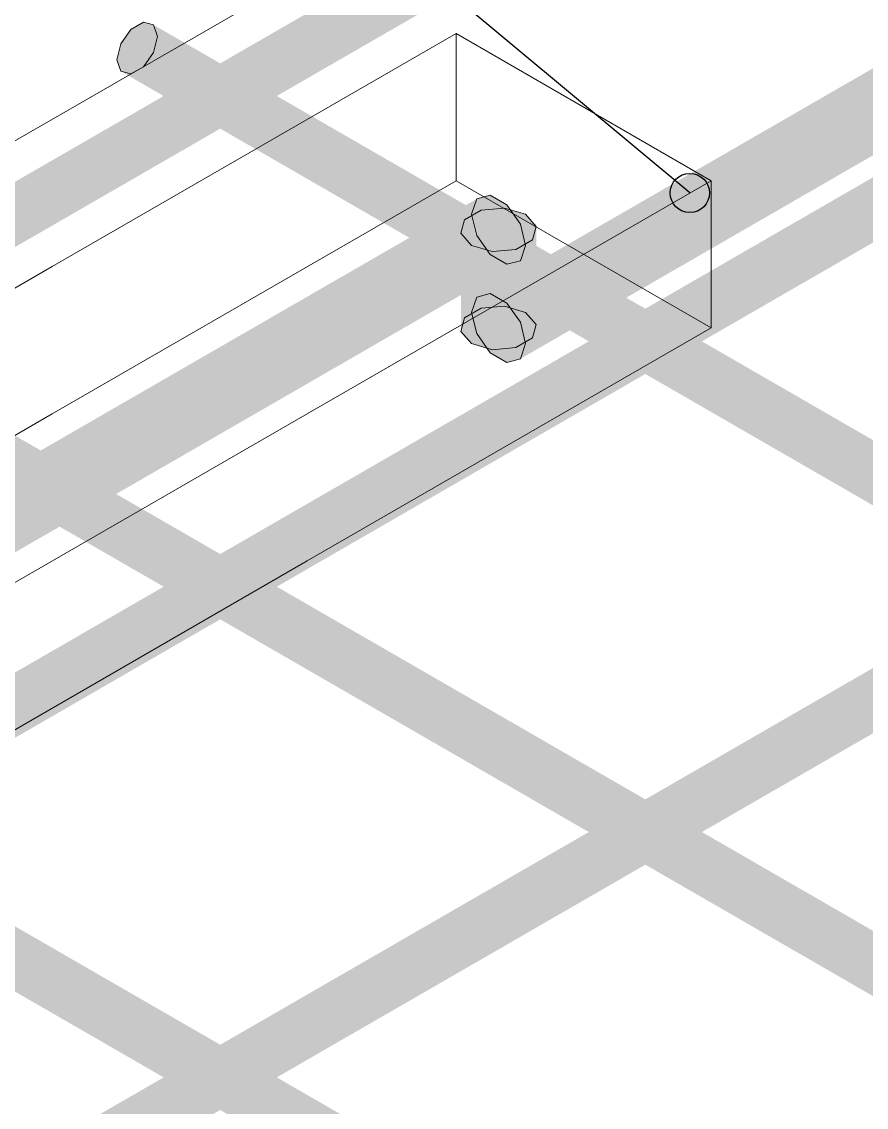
# Model space of a CAD drawing. Header units: metres. Extents: x 0 to 8.41, y 0 to 5.94.
# Drawn here: x 5.8842 to 6.2283, y 2.1873 to 2.6298 of the extents above; entities that cross this region are included whole.
import ezdxf

# ---------------------------------------------------------------- set-up
doc = ezdxf.new("R2010")
doc.units = ezdxf.units.M
doc.header["$LTSCALE"] = 0.25
doc.layers.add('ISO-3D', color=7, linetype='CONTINUOUS', lineweight=13)
doc.layers.add('ISO-3D-ARISTAS', color=250, linetype='CONTINUOUS', lineweight=13)
doc.layers.add('LLAMADAS-NUM', color=30, linetype='CONTINUOUS', lineweight=25, true_color=0xc05014)

msp = doc.modelspace()

# ---------------------------------------------------------------- linework, layer by layer
at = {"layer": 'ISO-3D', "true_color": 0x865538}
for points in [[(6.26714, 2.63125), (6.26301, 2.62541), (6.18453, 2.67894), (6.18041, 2.6731)], [(6.27223, 2.61608), (6.27636, 2.62192), (6.18963, 2.66377), (6.19375, 2.66961)], [(6.01133, 2.57894), (6.0072, 2.5731), (5.92872, 2.62664), (5.9246, 2.6208)], [(6.01642, 2.56377), (6.02055, 2.56961), (5.93382, 2.61146), (5.93794, 2.6173)], [(6.09393, 2.53125), (6.08981, 2.52541), (6.01133, 2.57894), (6.0072, 2.5731)], [(6.09903, 2.51608), (6.10315, 2.52192), (6.01642, 2.56377), (6.02055, 2.56961)], [(6.17654, 2.48356), (6.17241, 2.47772), (6.09393, 2.53125), (6.08981, 2.52541)], [(6.18163, 2.46839), (6.18576, 2.47423), (6.09903, 2.51608), (6.10315, 2.52192)], [(6.25914, 2.43587), (6.25502, 2.43003), (6.17654, 2.48356), (6.17241, 2.47772)], [(5.92073, 2.43125), (5.9166, 2.42541), (5.83812, 2.47894), (5.834, 2.4731)], [(6.26424, 2.42069), (6.26836, 2.42654), (6.18163, 2.46839), (6.18576, 2.47423)], [(5.92582, 2.41608), (5.92995, 2.42192), (5.84322, 2.46377), (5.84734, 2.46961)], [(6.00333, 2.38356), (5.99921, 2.37772), (5.92073, 2.43125), (5.9166, 2.42541)], [(6.00843, 2.36839), (6.01255, 2.37423), (5.92582, 2.41608), (5.92995, 2.42192)], [(6.08594, 2.33587), (6.08181, 2.33003), (6.00333, 2.38356), (5.99921, 2.37772)], [(6.09104, 2.32069), (6.09516, 2.32654), (6.00843, 2.36839), (6.01255, 2.37423)], [(6.16854, 2.28818), (6.16442, 2.28233), (6.08594, 2.33587), (6.08181, 2.33003)], [(6.17364, 2.273), (6.17777, 2.27884), (6.09104, 2.32069), (6.09516, 2.32654)], [(6.25115, 2.24048), (6.24702, 2.23464), (6.16854, 2.28818), (6.16442, 2.28233)], [(5.91273, 2.23587), (5.90861, 2.23003), (5.83013, 2.28356), (5.826, 2.27772)], [(6.25625, 2.22531), (6.26037, 2.23115), (6.17364, 2.273), (6.17777, 2.27884)], [(5.91783, 2.22069), (5.92195, 2.22654), (5.83522, 2.26839), (5.83935, 2.27423)], [(5.99534, 2.18818), (5.99121, 2.18233), (5.91273, 2.23587), (5.90861, 2.23003)], [(6.00044, 2.173), (6.00456, 2.17884), (5.91783, 2.22069), (5.92195, 2.22654)], [(6.07794, 2.14048), (6.07382, 2.13464), (5.99534, 2.18818), (5.99121, 2.18233)]]:
    msp.add_solid(points, dxfattribs=at)
at = {"layer": 'ISO-3D', "true_color": 0x603d28}
for points in [[(6.27793, 2.62843), (6.27636, 2.63312), (6.19533, 2.67612), (6.19375, 2.68081)], [(6.26144, 2.6189), (6.26301, 2.61421), (6.17883, 2.6666), (6.18041, 2.66191)], [(6.26301, 2.61421), (6.26714, 2.61313), (6.18041, 2.66191), (6.18453, 2.66083)], [(6.02055, 2.58081), (6.01642, 2.58189), (5.93794, 2.6285), (5.93382, 2.62958)], [(6.02212, 2.57612), (6.02055, 2.58081), (5.93952, 2.62381), (5.93794, 2.6285)], [(6.00563, 2.5666), (6.0072, 2.56191), (5.92302, 2.61429), (5.9246, 2.6096)], [(6.0072, 2.56191), (6.01133, 2.56083), (5.9246, 2.6096), (5.92872, 2.60852)], [(6.10315, 2.53312), (6.09903, 2.5342), (6.02055, 2.58081), (6.01642, 2.58189)], [(6.10473, 2.52843), (6.10315, 2.53312), (6.02212, 2.57612), (6.02055, 2.58081)], [(6.08823, 2.5189), (6.08981, 2.51421), (6.00563, 2.5666), (6.0072, 2.56191)], [(6.08981, 2.51421), (6.09393, 2.51313), (6.0072, 2.56191), (6.01133, 2.56083)], [(6.18576, 2.48542), (6.18163, 2.4865), (6.10315, 2.53312), (6.09903, 2.5342)], [(6.18733, 2.48074), (6.18576, 2.48542), (6.10473, 2.52843), (6.10315, 2.53312)], [(6.17084, 2.47121), (6.17241, 2.46652), (6.08823, 2.5189), (6.08981, 2.51421)], [(6.17241, 2.46652), (6.17654, 2.46544), (6.08981, 2.51421), (6.09393, 2.51313)], [(6.26836, 2.43773), (6.26424, 2.43881), (6.18576, 2.48542), (6.18163, 2.4865)], [(6.26994, 2.43304), (6.26836, 2.43773), (6.18733, 2.48074), (6.18576, 2.48542)], [(5.92995, 2.43312), (5.92582, 2.4342), (5.84734, 2.48081), (5.84322, 2.48189)], [(5.93152, 2.42843), (5.92995, 2.43312), (5.84892, 2.47612), (5.84734, 2.48081)], [(6.25344, 2.42352), (6.25502, 2.41883), (6.17084, 2.47121), (6.17241, 2.46652)], [(5.91503, 2.4189), (5.9166, 2.41421), (5.83242, 2.4666), (5.834, 2.46191)], [(6.25502, 2.41883), (6.25914, 2.41775), (6.17241, 2.46652), (6.17654, 2.46544)], [(5.9166, 2.41421), (5.92073, 2.41313), (5.834, 2.46191), (5.83812, 2.46083)], [(6.01255, 2.38542), (6.00843, 2.3865), (5.92995, 2.43312), (5.92582, 2.4342)], [(6.01413, 2.38074), (6.01255, 2.38542), (5.93152, 2.42843), (5.92995, 2.43312)], [(5.99763, 2.37121), (5.99921, 2.36652), (5.91503, 2.4189), (5.9166, 2.41421)], [(5.99921, 2.36652), (6.00333, 2.36544), (5.9166, 2.41421), (5.92073, 2.41313)], [(6.09516, 2.33773), (6.09104, 2.33881), (6.01255, 2.38542), (6.00843, 2.3865)], [(6.09674, 2.33304), (6.09516, 2.33773), (6.01413, 2.38074), (6.01255, 2.38542)], [(6.08024, 2.32352), (6.08181, 2.31883), (5.99763, 2.37121), (5.99921, 2.36652)], [(6.08181, 2.31883), (6.08594, 2.31775), (5.99921, 2.36652), (6.00333, 2.36544)], [(6.17777, 2.29004), (6.17364, 2.29112), (6.09516, 2.33773), (6.09104, 2.33881)], [(6.17934, 2.28535), (6.17777, 2.29004), (6.09674, 2.33304), (6.09516, 2.33773)], [(6.16284, 2.27583), (6.16442, 2.27114), (6.08024, 2.32352), (6.08181, 2.31883)], [(6.16442, 2.27114), (6.16854, 2.27006), (6.08181, 2.31883), (6.08594, 2.31775)], [(6.26037, 2.24235), (6.25625, 2.24343), (6.17777, 2.29004), (6.17364, 2.29112)], [(6.26195, 2.23766), (6.26037, 2.24235), (6.17934, 2.28535), (6.17777, 2.29004)], [(5.92195, 2.23773), (5.91783, 2.23881), (5.83935, 2.28542), (5.83522, 2.2865)], [(5.92353, 2.23304), (5.92195, 2.23773), (5.84092, 2.28074), (5.83935, 2.28542)], [(6.24545, 2.22813), (6.24702, 2.22344), (6.16284, 2.27583), (6.16442, 2.27114)], [(5.90703, 2.22352), (5.90861, 2.21883), (5.82443, 2.27121), (5.826, 2.26652)], [(6.24702, 2.22344), (6.25115, 2.22237), (6.16442, 2.27114), (6.16854, 2.27006)], [(5.90861, 2.21883), (5.91273, 2.21775), (5.826, 2.26652), (5.83013, 2.26544)], [(6.00456, 2.19004), (6.00044, 2.19112), (5.92195, 2.23773), (5.91783, 2.23881)], [(6.00614, 2.18535), (6.00456, 2.19004), (5.92353, 2.23304), (5.92195, 2.23773)], [(5.98964, 2.17583), (5.99121, 2.17114), (5.90703, 2.22352), (5.90861, 2.21883)], [(5.99121, 2.17114), (5.99534, 2.17006), (5.90861, 2.21883), (5.91273, 2.21775)], [(6.08717, 2.14235), (6.08304, 2.14343), (6.00456, 2.19004), (6.00044, 2.19112)], [(6.08874, 2.13766), (6.08717, 2.14235), (6.00614, 2.18535), (6.00456, 2.19004)]]:
    msp.add_solid(points, dxfattribs=at)
at = {"layer": 'ISO-3D', "true_color": 0x7b4f34}
for points in [[(6.26301, 2.62541), (6.26144, 2.6189), (6.18041, 2.6731), (6.17883, 2.6666)], [(6.27636, 2.62192), (6.27793, 2.62843), (6.19375, 2.66961), (6.19533, 2.67612)], [(6.02055, 2.56961), (6.02212, 2.57612), (5.93794, 2.6173), (5.93952, 2.62381)], [(6.0072, 2.5731), (6.00563, 2.5666), (5.9246, 2.6208), (5.92302, 2.61429)], [(6.10315, 2.52192), (6.10473, 2.52843), (6.02055, 2.56961), (6.02212, 2.57612)], [(6.08981, 2.52541), (6.08823, 2.5189), (6.0072, 2.5731), (6.00563, 2.5666)], [(6.18576, 2.47423), (6.18733, 2.48074), (6.10315, 2.52192), (6.10473, 2.52843)], [(6.17241, 2.47772), (6.17084, 2.47121), (6.08981, 2.52541), (6.08823, 2.5189)], [(6.26836, 2.42654), (6.26994, 2.43304), (6.18576, 2.47423), (6.18733, 2.48074)], [(5.92995, 2.42192), (5.93152, 2.42843), (5.84734, 2.46961), (5.84892, 2.47612)], [(6.25502, 2.43003), (6.25344, 2.42352), (6.17241, 2.47772), (6.17084, 2.47121)], [(5.9166, 2.42541), (5.91503, 2.4189), (5.834, 2.4731), (5.83242, 2.4666)], [(5.99921, 2.37772), (5.99763, 2.37121), (5.9166, 2.42541), (5.91503, 2.4189)], [(6.01255, 2.37423), (6.01413, 2.38074), (5.92995, 2.42192), (5.93152, 2.42843)], [(6.09516, 2.32654), (6.09674, 2.33304), (6.01255, 2.37423), (6.01413, 2.38074)], [(6.08181, 2.33003), (6.08024, 2.32352), (5.99921, 2.37772), (5.99763, 2.37121)], [(6.17777, 2.27884), (6.17934, 2.28535), (6.09516, 2.32654), (6.09674, 2.33304)], [(6.16442, 2.28233), (6.16284, 2.27583), (6.08181, 2.33003), (6.08024, 2.32352)], [(6.26037, 2.23115), (6.26195, 2.23766), (6.17777, 2.27884), (6.17934, 2.28535)], [(5.92195, 2.22654), (5.92353, 2.23304), (5.83935, 2.27423), (5.84092, 2.28074)], [(6.24702, 2.23464), (6.24545, 2.22813), (6.16442, 2.28233), (6.16284, 2.27583)], [(5.90861, 2.23003), (5.90703, 2.22352), (5.826, 2.27772), (5.82443, 2.27121)], [(5.99121, 2.18233), (5.98964, 2.17583), (5.90861, 2.23003), (5.90703, 2.22352)], [(6.00456, 2.17884), (6.00614, 2.18535), (5.92195, 2.22654), (5.92353, 2.23304)]]:
    msp.add_solid(points, dxfattribs=at)
at = {"layer": 'ISO-3D', "true_color": 0x553624}
for points in [[(6.05626, 2.66169), (6.05783, 2.66637), (5.97365, 2.61399), (5.97523, 2.61868)], [(6.07275, 2.65216), (6.07118, 2.64747), (5.99015, 2.60447), (5.98857, 2.59978)], [(5.97365, 2.61399), (5.97523, 2.61868), (5.89104, 2.5663), (5.89262, 2.57099)], [(5.99015, 2.60447), (5.98857, 2.59978), (5.90754, 2.55678), (5.90597, 2.55209)], [(5.89104, 2.5663), (5.89262, 2.57099), (5.80844, 2.51861), (5.81001, 2.5233)], [(6.22946, 2.56169), (6.23104, 2.56637), (6.14685, 2.51399), (6.14843, 2.51868)], [(5.90754, 2.55678), (5.90597, 2.55209), (5.82494, 2.50908), (5.82336, 2.50439)], [(6.24596, 2.55216), (6.24438, 2.54747), (6.16335, 2.50447), (6.16178, 2.49978)], [(6.14685, 2.51399), (6.14843, 2.51868), (6.06425, 2.4663), (6.06582, 2.47099)], [(6.16335, 2.50447), (6.16178, 2.49978), (6.08075, 2.45678), (6.07917, 2.45209)], [(6.06425, 2.4663), (6.06582, 2.47099), (5.98164, 2.41861), (5.98322, 2.4233)], [(6.08075, 2.45678), (6.07917, 2.45209), (5.99814, 2.40908), (5.99657, 2.40439)], [(5.98164, 2.41861), (5.98322, 2.4233), (5.89904, 2.37092), (5.90061, 2.37561)], [(5.99814, 2.40908), (5.99657, 2.40439), (5.91554, 2.36139), (5.91396, 2.3567)], [(5.89904, 2.37092), (5.90061, 2.37561), (5.81643, 2.32322), (5.81801, 2.32791)], [(6.23745, 2.3663), (6.23903, 2.37099), (6.15485, 2.31861), (6.15642, 2.3233)], [(5.91554, 2.36139), (5.91396, 2.3567), (5.83293, 2.3137), (5.83136, 2.30901)], [(6.25395, 2.35678), (6.25238, 2.35209), (6.17135, 2.30908), (6.16977, 2.30439)], [(6.15485, 2.31861), (6.15642, 2.3233), (6.07224, 2.27092), (6.07382, 2.27561)], [(6.17135, 2.30908), (6.16977, 2.30439), (6.08874, 2.26139), (6.08717, 2.2567)], [(6.07224, 2.27092), (6.07382, 2.27561), (5.98964, 2.22322), (5.99121, 2.22791)], [(6.08874, 2.26139), (6.08717, 2.2567), (6.00614, 2.2137), (6.00456, 2.20901)], [(5.98964, 2.22322), (5.99121, 2.22791), (5.90703, 2.17553), (5.90861, 2.18022)], [(6.00614, 2.2137), (6.00456, 2.20901), (5.92353, 2.16601), (5.92195, 2.16132)]]:
    msp.add_solid(points, dxfattribs=at)
at = {"layer": 'ISO-3D', "true_color": 0x67422b}
for points in [[(6.05783, 2.66637), (6.06195, 2.66745), (5.97523, 2.61868), (5.97935, 2.61976)], [(6.07118, 2.64747), (6.06705, 2.64639), (5.98857, 2.59978), (5.98445, 2.5987)], [(5.97523, 2.61868), (5.97935, 2.61976), (5.89262, 2.57099), (5.89674, 2.57207)], [(5.98857, 2.59978), (5.98445, 2.5987), (5.90597, 2.55209), (5.90184, 2.55101)], [(5.89262, 2.57099), (5.89674, 2.57207), (5.81001, 2.5233), (5.81414, 2.52438)], [(6.23104, 2.56637), (6.23516, 2.56745), (6.14843, 2.51868), (6.15255, 2.51976)], [(5.90597, 2.55209), (5.90184, 2.55101), (5.82336, 2.50439), (5.81924, 2.50332)], [(6.24438, 2.54747), (6.24026, 2.54639), (6.16178, 2.49978), (6.15765, 2.4987)], [(6.14843, 2.51868), (6.15255, 2.51976), (6.06582, 2.47099), (6.06995, 2.47207)], [(6.16178, 2.49978), (6.15765, 2.4987), (6.07917, 2.45209), (6.07505, 2.45101)], [(6.06582, 2.47099), (6.06995, 2.47207), (5.98322, 2.4233), (5.98734, 2.42438)], [(6.07917, 2.45209), (6.07505, 2.45101), (5.99657, 2.40439), (5.99244, 2.40332)], [(5.98322, 2.4233), (5.98734, 2.42438), (5.90061, 2.37561), (5.90474, 2.37668)], [(5.99657, 2.40439), (5.99244, 2.40332), (5.91396, 2.3567), (5.90984, 2.35562)], [(5.90061, 2.37561), (5.90474, 2.37668), (5.81801, 2.32791), (5.82213, 2.32899)], [(6.23903, 2.37099), (6.24315, 2.37207), (6.15642, 2.3233), (6.16055, 2.32438)], [(5.91396, 2.3567), (5.90984, 2.35562), (5.83136, 2.30901), (5.82723, 2.30793)], [(6.25238, 2.35209), (6.24825, 2.35101), (6.16977, 2.30439), (6.16565, 2.30332)], [(6.15642, 2.3233), (6.16055, 2.32438), (6.07382, 2.27561), (6.07794, 2.27668)], [(6.16977, 2.30439), (6.16565, 2.30332), (6.08717, 2.2567), (6.08304, 2.25562)], [(6.07382, 2.27561), (6.07794, 2.27668), (5.99121, 2.22791), (5.99534, 2.22899)], [(6.08717, 2.2567), (6.08304, 2.25562), (6.00456, 2.20901), (6.00044, 2.20793)], [(5.99121, 2.22791), (5.99534, 2.22899), (5.90861, 2.18022), (5.91273, 2.1813)], [(6.00456, 2.20901), (6.00044, 2.20793), (5.92195, 2.16132), (5.91783, 2.16024)]]:
    msp.add_solid(points, dxfattribs=at)
at = {"layer": 'ISO-3D', "true_color": 0x7c4f34}
for points in [[(6.06195, 2.66745), (6.06705, 2.66451), (5.97935, 2.61976), (5.98445, 2.61682)], [(6.26714, 2.61313), (6.27223, 2.61608), (6.18453, 2.66083), (6.18963, 2.66377)], [(6.06705, 2.64639), (6.06195, 2.64934), (5.98445, 2.5987), (5.97935, 2.60164)], [(6.01642, 2.58189), (6.01133, 2.57894), (5.93382, 2.62958), (5.92872, 2.62664)], [(5.97935, 2.61976), (5.98445, 2.61682), (5.89674, 2.57207), (5.90184, 2.56913)], [(6.01133, 2.56083), (6.01642, 2.56377), (5.92872, 2.60852), (5.93382, 2.61146)], [(5.98445, 2.5987), (5.97935, 2.60164), (5.90184, 2.55101), (5.89674, 2.55395)], [(6.09903, 2.5342), (6.09393, 2.53125), (6.01642, 2.58189), (6.01133, 2.57894)], [(5.89674, 2.57207), (5.90184, 2.56913), (5.81414, 2.52438), (5.81924, 2.52143)], [(6.23516, 2.56745), (6.24026, 2.56451), (6.15255, 2.51976), (6.15765, 2.51682)], [(6.09393, 2.51313), (6.09903, 2.51608), (6.01133, 2.56083), (6.01642, 2.56377)], [(5.90184, 2.55101), (5.89674, 2.55395), (5.81924, 2.50332), (5.81414, 2.50626)], [(6.24026, 2.54639), (6.23516, 2.54934), (6.15765, 2.4987), (6.15255, 2.50164)], [(6.18163, 2.4865), (6.17654, 2.48356), (6.09903, 2.5342), (6.09393, 2.53125)], [(6.15255, 2.51976), (6.15765, 2.51682), (6.06995, 2.47207), (6.07505, 2.46913)], [(6.17654, 2.46544), (6.18163, 2.46839), (6.09393, 2.51313), (6.09903, 2.51608)], [(6.15765, 2.4987), (6.15255, 2.50164), (6.07505, 2.45101), (6.06995, 2.45395)], [(6.26424, 2.43881), (6.25914, 2.43587), (6.18163, 2.4865), (6.17654, 2.48356)], [(5.92582, 2.4342), (5.92073, 2.43125), (5.84322, 2.48189), (5.83812, 2.47894)], [(6.06995, 2.47207), (6.07505, 2.46913), (5.98734, 2.42438), (5.99244, 2.42143)], [(6.25914, 2.41775), (6.26424, 2.42069), (6.17654, 2.46544), (6.18163, 2.46839)], [(5.92073, 2.41313), (5.92582, 2.41608), (5.83812, 2.46083), (5.84322, 2.46377)], [(6.07505, 2.45101), (6.06995, 2.45395), (5.99244, 2.40332), (5.98734, 2.40626)], [(6.00843, 2.3865), (6.00333, 2.38356), (5.92582, 2.4342), (5.92073, 2.43125)], [(5.98734, 2.42438), (5.99244, 2.42143), (5.90474, 2.37668), (5.90984, 2.37374)], [(6.00333, 2.36544), (6.00843, 2.36839), (5.92073, 2.41313), (5.92582, 2.41608)], [(5.99244, 2.40332), (5.98734, 2.40626), (5.90984, 2.35562), (5.90474, 2.35857)], [(6.09104, 2.33881), (6.08594, 2.33587), (6.00843, 2.3865), (6.00333, 2.38356)], [(5.90474, 2.37668), (5.90984, 2.37374), (5.82213, 2.32899), (5.82723, 2.32605)], [(6.24315, 2.37207), (6.24825, 2.36913), (6.16055, 2.32438), (6.16565, 2.32143)], [(6.08594, 2.31775), (6.09104, 2.32069), (6.00333, 2.36544), (6.00843, 2.36839)], [(5.90984, 2.35562), (5.90474, 2.35857), (5.82723, 2.30793), (5.82213, 2.31087)], [(6.24825, 2.35101), (6.24315, 2.35395), (6.16565, 2.30332), (6.16055, 2.30626)], [(6.17364, 2.29112), (6.16854, 2.28818), (6.09104, 2.33881), (6.08594, 2.33587)], [(6.16055, 2.32438), (6.16565, 2.32143), (6.07794, 2.27668), (6.08304, 2.27374)], [(6.16854, 2.27006), (6.17364, 2.273), (6.08594, 2.31775), (6.09104, 2.32069)], [(6.16565, 2.30332), (6.16055, 2.30626), (6.08304, 2.25562), (6.07794, 2.25857)], [(6.25625, 2.24343), (6.25115, 2.24048), (6.17364, 2.29112), (6.16854, 2.28818)], [(5.91783, 2.23881), (5.91273, 2.23587), (5.83522, 2.2865), (5.83013, 2.28356)], [(6.07794, 2.27668), (6.08304, 2.27374), (5.99534, 2.22899), (6.00044, 2.22605)], [(6.25115, 2.22237), (6.25625, 2.22531), (6.16854, 2.27006), (6.17364, 2.273)], [(5.91273, 2.21775), (5.91783, 2.22069), (5.83013, 2.26544), (5.83522, 2.26839)], [(6.08304, 2.25562), (6.07794, 2.25857), (6.00044, 2.20793), (5.99534, 2.21087)], [(6.00044, 2.19112), (5.99534, 2.18818), (5.91783, 2.23881), (5.91273, 2.23587)], [(5.99534, 2.22899), (6.00044, 2.22605), (5.91273, 2.1813), (5.91783, 2.17836)], [(5.99534, 2.17006), (6.00044, 2.173), (5.91273, 2.21775), (5.91783, 2.22069)], [(6.00044, 2.20793), (5.99534, 2.21087), (5.91783, 2.16024), (5.91273, 2.16318)], [(6.08304, 2.14343), (6.07794, 2.14048), (6.00044, 2.19112), (5.99534, 2.18818)]]:
    msp.add_solid(points, dxfattribs=at)
at = {"layer": 'ISO-3D', "true_color": 0x7f5135}
for points in [[(6.06705, 2.66451), (6.07118, 2.65867), (5.98445, 2.61682), (5.98857, 2.61098)], [(6.06195, 2.64934), (6.05783, 2.65518), (5.97935, 2.60164), (5.97523, 2.60749)], [(5.98445, 2.61682), (5.98857, 2.61098), (5.90184, 2.56913), (5.90597, 2.56328)], [(5.97935, 2.60164), (5.97523, 2.60749), (5.89674, 2.55395), (5.89262, 2.55979)], [(5.90184, 2.56913), (5.90597, 2.56328), (5.81924, 2.52143), (5.82336, 2.51559)], [(6.24026, 2.56451), (6.24438, 2.55867), (6.15765, 2.51682), (6.16178, 2.51098)], [(5.89674, 2.55395), (5.89262, 2.55979), (5.81414, 2.50626), (5.81001, 2.5121)], [(6.23516, 2.54934), (6.23104, 2.55518), (6.15255, 2.50164), (6.14843, 2.50749)], [(6.15765, 2.51682), (6.16178, 2.51098), (6.07505, 2.46913), (6.07917, 2.46328)], [(6.15255, 2.50164), (6.14843, 2.50749), (6.06995, 2.45395), (6.06582, 2.45979)], [(6.07505, 2.46913), (6.07917, 2.46328), (5.99244, 2.42143), (5.99657, 2.41559)], [(6.06995, 2.45395), (6.06582, 2.45979), (5.98734, 2.40626), (5.98322, 2.4121)], [(5.99244, 2.42143), (5.99657, 2.41559), (5.90984, 2.37374), (5.91396, 2.3679)], [(5.98734, 2.40626), (5.98322, 2.4121), (5.90474, 2.35857), (5.90061, 2.36441)], [(5.90984, 2.37374), (5.91396, 2.3679), (5.82723, 2.32605), (5.83136, 2.32021)], [(6.24825, 2.36913), (6.25238, 2.36328), (6.16565, 2.32143), (6.16977, 2.31559)], [(5.90474, 2.35857), (5.90061, 2.36441), (5.82213, 2.31087), (5.81801, 2.31672)], [(6.24315, 2.35395), (6.23903, 2.35979), (6.16055, 2.30626), (6.15642, 2.3121)], [(6.16565, 2.32143), (6.16977, 2.31559), (6.08304, 2.27374), (6.08717, 2.2679)], [(6.16055, 2.30626), (6.15642, 2.3121), (6.07794, 2.25857), (6.07382, 2.26441)], [(6.08304, 2.27374), (6.08717, 2.2679), (6.00044, 2.22605), (6.00456, 2.22021)], [(6.07794, 2.25857), (6.07382, 2.26441), (5.99534, 2.21087), (5.99121, 2.21672)], [(6.00044, 2.22605), (6.00456, 2.22021), (5.91783, 2.17836), (5.92195, 2.17251)], [(5.99534, 2.21087), (5.99121, 2.21672), (5.91273, 2.16318), (5.90861, 2.16902)]]:
    msp.add_solid(points, dxfattribs=at)
at = {"layer": 'ISO-3D', "true_color": 0x70472f}
for points in [[(6.05783, 2.65518), (6.05626, 2.66169), (5.97523, 2.60749), (5.97365, 2.61399)], [(6.07118, 2.65867), (6.07275, 2.65216), (5.98857, 2.61098), (5.99015, 2.60447)], [(5.97523, 2.60749), (5.97365, 2.61399), (5.89262, 2.55979), (5.89104, 2.5663)], [(5.98857, 2.61098), (5.99015, 2.60447), (5.90597, 2.56328), (5.90754, 2.55678)], [(5.89262, 2.55979), (5.89104, 2.5663), (5.81001, 2.5121), (5.80844, 2.51861)], [(5.90597, 2.56328), (5.90754, 2.55678), (5.82336, 2.51559), (5.82494, 2.50908)], [(6.23104, 2.55518), (6.22946, 2.56169), (6.14843, 2.50749), (6.14685, 2.51399)], [(6.24438, 2.55867), (6.24596, 2.55216), (6.16178, 2.51098), (6.16335, 2.50447)], [(6.14843, 2.50749), (6.14685, 2.51399), (6.06582, 2.45979), (6.06425, 2.4663)], [(6.16178, 2.51098), (6.16335, 2.50447), (6.07917, 2.46328), (6.08075, 2.45678)], [(6.06582, 2.45979), (6.06425, 2.4663), (5.98322, 2.4121), (5.98164, 2.41861)], [(6.07917, 2.46328), (6.08075, 2.45678), (5.99657, 2.41559), (5.99814, 2.40908)], [(5.98322, 2.4121), (5.98164, 2.41861), (5.90061, 2.36441), (5.89904, 2.37092)], [(5.99657, 2.41559), (5.99814, 2.40908), (5.91396, 2.3679), (5.91554, 2.36139)], [(5.90061, 2.36441), (5.89904, 2.37092), (5.81801, 2.31672), (5.81643, 2.32322)], [(5.91396, 2.3679), (5.91554, 2.36139), (5.83136, 2.32021), (5.83293, 2.3137)], [(6.23903, 2.35979), (6.23745, 2.3663), (6.15642, 2.3121), (6.15485, 2.31861)], [(6.25238, 2.36328), (6.25395, 2.35678), (6.16977, 2.31559), (6.17135, 2.30908)], [(6.15642, 2.3121), (6.15485, 2.31861), (6.07382, 2.26441), (6.07224, 2.27092)], [(6.16977, 2.31559), (6.17135, 2.30908), (6.08717, 2.2679), (6.08874, 2.26139)], [(6.07382, 2.26441), (6.07224, 2.27092), (5.99121, 2.21672), (5.98964, 2.22322)], [(6.08717, 2.2679), (6.08874, 2.26139), (6.00456, 2.22021), (6.00614, 2.2137)], [(5.99121, 2.21672), (5.98964, 2.22322), (5.90861, 2.16902), (5.90703, 2.17553)], [(6.00456, 2.22021), (6.00614, 2.2137), (5.92195, 2.17251), (5.92353, 2.16601)]]:
    msp.add_solid(points, dxfattribs=at)
at = {"layer": 'ISO-3D', "true_color": 0x643f2a}
for points in [[(5.93127, 2.61905), (5.93382, 2.62958), (5.92872, 2.62664)], [(5.93127, 2.61905), (5.93794, 2.6285), (5.93382, 2.62958)], [(5.93127, 2.61905), (5.93952, 2.62381), (5.93794, 2.6285)], [(5.93127, 2.61905), (5.92872, 2.62664), (5.9246, 2.6208)], [(5.93127, 2.61905), (5.93794, 2.6173), (5.93952, 2.62381)], [(5.93127, 2.61905), (5.9246, 2.6208), (5.92302, 2.61429)], [(5.93127, 2.61905), (5.92302, 2.61429), (5.9246, 2.6096)], [(5.93127, 2.61905), (5.9246, 2.6096), (5.92872, 2.60852)], [(5.93127, 2.61905), (5.92872, 2.60852), (5.93382, 2.61146)], [(5.93127, 2.61905), (5.93382, 2.61146), (5.93794, 2.6173)]]:
    msp.add_solid(points, dxfattribs=at)
at = {"layer": 'ISO-3D', "true_color": 0x4f4d49}
for points in [[(6.2407, 2.61135), (6.2428, 2.6176), (6.1541, 2.56135), (6.1562, 2.5676)], [(6.2627, 2.59865), (6.2606, 2.5924), (6.17609, 2.54865), (6.17399, 2.5424)], [(6.1541, 2.56135), (6.1562, 2.5676), (6.0675, 2.51135), (6.0696, 2.5176)], [(6.0675, 2.55135), (6.0696, 2.5576), (5.98089, 2.50135), (5.98299, 2.5076)], [(6.17609, 2.54865), (6.17399, 2.5424), (6.08949, 2.49865), (6.08739, 2.4924)], [(6.08949, 2.53865), (6.08739, 2.5324), (6.00289, 2.48865), (6.00079, 2.4824)], [(5.98089, 2.50135), (5.98299, 2.5076), (5.89429, 2.45135), (5.89639, 2.4576)], [(6.00289, 2.48865), (6.00079, 2.4824), (5.91629, 2.43865), (5.91419, 2.4324)], [(5.89429, 2.45135), (5.89639, 2.4576), (5.80769, 2.40135), (5.80979, 2.4076)], [(5.91629, 2.43865), (5.91419, 2.4324), (5.82968, 2.38865), (5.82758, 2.3824)]]:
    msp.add_solid(points, dxfattribs=at)
at = {"layer": 'ISO-3D', "true_color": 0x605d58}
for points in [[(6.2428, 2.6176), (6.2483, 2.61904), (6.1562, 2.5676), (6.1617, 2.56904)], [(6.2606, 2.5924), (6.2551, 2.59096), (6.17399, 2.5424), (6.16849, 2.54096)], [(6.1562, 2.5676), (6.1617, 2.56904), (6.0696, 2.5176), (6.07509, 2.51904)], [(6.0696, 2.5576), (6.07509, 2.55904), (5.98299, 2.5076), (5.98849, 2.50904)], [(6.08949, 2.51135), (6.09386, 2.5064), (6.08949, 2.55135), (6.09386, 2.5464)], [(6.0675, 2.49865), (6.06313, 2.5036), (6.0675, 2.53865), (6.06313, 2.5436)], [(6.17399, 2.5424), (6.16849, 2.54096), (6.08739, 2.4924), (6.08189, 2.49096)], [(6.08739, 2.5324), (6.08189, 2.53096), (6.00079, 2.4824), (5.99529, 2.48096)], [(5.98299, 2.5076), (5.98849, 2.50904), (5.89639, 2.4576), (5.90189, 2.45904)], [(6.00079, 2.4824), (5.99529, 2.48096), (5.91419, 2.4324), (5.90869, 2.43096)], [(5.89639, 2.4576), (5.90189, 2.45904), (5.80979, 2.4076), (5.81529, 2.40904)], [(5.91419, 2.4324), (5.90869, 2.43096), (5.82758, 2.3824), (5.82208, 2.38096)]]:
    msp.add_solid(points, dxfattribs=at)
at = {"layer": 'ISO-3D', "true_color": 0x736f6a}
for points in [[(6.2483, 2.61904), (6.2551, 2.61512), (6.1617, 2.56904), (6.16849, 2.56512)], [(6.2551, 2.59096), (6.2483, 2.59488), (6.16849, 2.54096), (6.1617, 2.54488)], [(6.1617, 2.56904), (6.16849, 2.56512), (6.07509, 2.51904), (6.08189, 2.51512)], [(6.07509, 2.55904), (6.08189, 2.55512), (5.98849, 2.50904), (5.99529, 2.50512)], [(6.07849, 2.545), (6.07143, 2.553), (6.08093, 2.55387)], [(6.07849, 2.545), (6.08093, 2.55387), (6.08949, 2.55135)], [(6.07849, 2.545), (6.06313, 2.5436), (6.06463, 2.54908)], [(6.07849, 2.545), (6.06463, 2.54908), (6.07143, 2.553)], [(6.07849, 2.545), (6.08949, 2.55135), (6.09386, 2.5464)], [(6.07849, 2.545), (6.0675, 2.53865), (6.06313, 2.5436)], [(6.07849, 2.545), (6.07606, 2.53613), (6.0675, 2.53865)], [(6.16849, 2.54096), (6.1617, 2.54488), (6.08189, 2.49096), (6.07509, 2.49488)], [(6.07849, 2.545), (6.08556, 2.537), (6.07606, 2.53613)], [(6.07849, 2.545), (6.09386, 2.5464), (6.09235, 2.54092)], [(6.07849, 2.545), (6.09235, 2.54092), (6.08556, 2.537)], [(6.08189, 2.53096), (6.07509, 2.53488), (5.99529, 2.48096), (5.98849, 2.48488)], [(6.07849, 2.505), (6.07143, 2.513), (6.08093, 2.51387)], [(6.07849, 2.505), (6.08093, 2.51387), (6.08949, 2.51135)], [(5.98849, 2.50904), (5.99529, 2.50512), (5.90189, 2.45904), (5.90869, 2.45512)], [(6.07849, 2.505), (6.06313, 2.5036), (6.06463, 2.50908)], [(6.07849, 2.505), (6.06463, 2.50908), (6.07143, 2.513)], [(6.07849, 2.505), (6.08949, 2.51135), (6.09386, 2.5064)], [(6.07849, 2.505), (6.0675, 2.49865), (6.06313, 2.5036)], [(6.07849, 2.505), (6.07606, 2.49613), (6.0675, 2.49865)], [(6.07849, 2.505), (6.08556, 2.497), (6.07606, 2.49613)], [(6.07849, 2.505), (6.09386, 2.5064), (6.09235, 2.50092)], [(6.07849, 2.505), (6.09235, 2.50092), (6.08556, 2.497)], [(5.99529, 2.48096), (5.98849, 2.48488), (5.90869, 2.43096), (5.90189, 2.43488)], [(5.90189, 2.45904), (5.90869, 2.45512), (5.81529, 2.40904), (5.82208, 2.40512)], [(5.90869, 2.43096), (5.90189, 2.43488), (5.82208, 2.38096), (5.81529, 2.38488)]]:
    msp.add_solid(points, dxfattribs=at)
at = {"layer": 'ISO-3D', "true_color": 0x76726d}
for points in [[(6.2551, 2.61512), (6.2606, 2.60733), (6.16849, 2.56512), (6.17399, 2.55733)], [(6.2483, 2.59488), (6.2428, 2.60267), (6.1617, 2.54488), (6.1562, 2.55267)], [(6.16849, 2.56512), (6.17399, 2.55733), (6.08189, 2.51512), (6.08739, 2.50733)], [(6.08189, 2.55512), (6.08739, 2.54733), (5.99529, 2.50512), (6.00079, 2.49733)], [(6.1617, 2.54488), (6.1562, 2.55267), (6.07509, 2.49488), (6.0696, 2.50267)], [(6.07509, 2.53488), (6.0696, 2.54267), (5.98849, 2.48488), (5.98299, 2.49267)], [(5.99529, 2.50512), (6.00079, 2.49733), (5.90869, 2.45512), (5.91419, 2.44733)], [(5.98849, 2.48488), (5.98299, 2.49267), (5.90189, 2.43488), (5.89639, 2.44267)], [(5.90869, 2.45512), (5.91419, 2.44733), (5.82208, 2.40512), (5.82758, 2.39733)], [(5.90189, 2.43488), (5.89639, 2.44267), (5.81529, 2.38488), (5.80979, 2.39267)]]:
    msp.add_solid(points, dxfattribs=at)
at = {"layer": 'ISO-3D', "true_color": 0x686560}
for points in [[(6.2428, 2.60267), (6.2407, 2.61135), (6.1562, 2.55267), (6.1541, 2.56135)], [(6.2606, 2.60733), (6.2627, 2.59865), (6.17399, 2.55733), (6.17609, 2.54865)], [(6.1562, 2.55267), (6.1541, 2.56135), (6.0696, 2.50267), (6.0675, 2.51135)], [(6.17399, 2.55733), (6.17609, 2.54865), (6.08739, 2.50733), (6.08949, 2.49865)], [(6.0696, 2.54267), (6.0675, 2.55135), (5.98299, 2.49267), (5.98089, 2.50135)], [(6.08739, 2.54733), (6.08949, 2.53865), (6.00079, 2.49733), (6.00289, 2.48865)], [(5.98299, 2.49267), (5.98089, 2.50135), (5.89639, 2.44267), (5.89429, 2.45135)], [(6.00079, 2.49733), (6.00289, 2.48865), (5.91419, 2.44733), (5.91629, 2.43865)], [(5.89639, 2.44267), (5.89429, 2.45135), (5.80979, 2.39267), (5.80769, 2.40135)], [(5.91419, 2.44733), (5.91629, 2.43865), (5.82758, 2.39733), (5.82968, 2.38865)]]:
    msp.add_solid(points, dxfattribs=at)
at = {"layer": 'ISO-3D', "true_color": 0x67645f}
for points in [[(6.07849, 2.545), (6.0675, 2.55135), (6.0696, 2.5576)], [(6.07849, 2.545), (6.0696, 2.5576), (6.07509, 2.55904)], [(6.07849, 2.545), (6.07509, 2.55904), (6.08189, 2.55512)], [(6.07849, 2.545), (6.08189, 2.55512), (6.08739, 2.54733)], [(6.07849, 2.545), (6.0696, 2.54267), (6.0675, 2.55135)], [(6.07849, 2.545), (6.07509, 2.53488), (6.0696, 2.54267)], [(6.07849, 2.545), (6.08189, 2.53096), (6.07509, 2.53488)], [(6.07849, 2.545), (6.08739, 2.54733), (6.08949, 2.53865)], [(6.07849, 2.545), (6.08739, 2.5324), (6.08189, 2.53096)], [(6.07849, 2.545), (6.08949, 2.53865), (6.08739, 2.5324)], [(6.07849, 2.505), (6.0696, 2.5176), (6.07509, 2.51904)], [(6.07849, 2.505), (6.07509, 2.51904), (6.08189, 2.51512)], [(6.07849, 2.505), (6.0675, 2.51135), (6.0696, 2.5176)], [(6.07849, 2.505), (6.08189, 2.51512), (6.08739, 2.50733)], [(6.07849, 2.505), (6.0696, 2.50267), (6.0675, 2.51135)], [(6.07849, 2.505), (6.07509, 2.49488), (6.0696, 2.50267)], [(6.07849, 2.505), (6.08189, 2.49096), (6.07509, 2.49488)], [(6.07849, 2.505), (6.08739, 2.50733), (6.08949, 2.49865)], [(6.07849, 2.505), (6.08739, 2.4924), (6.08189, 2.49096)], [(6.07849, 2.505), (6.08949, 2.49865), (6.08739, 2.4924)]]:
    msp.add_solid(points, dxfattribs=at)
at = {"layer": 'ISO-3D', "true_color": 0x6a6762}
for points in [[(6.07143, 2.513), (6.08093, 2.51387), (6.07143, 2.553), (6.08093, 2.55387)], [(6.08556, 2.497), (6.07606, 2.49613), (6.08556, 2.537), (6.07606, 2.53613)]]:
    msp.add_solid(points, dxfattribs=at)
at = {"layer": 'ISO-3D', "true_color": 0x6c6863}
for points in [[(6.08093, 2.51387), (6.08949, 2.51135), (6.08093, 2.55387), (6.08949, 2.55135)], [(6.07606, 2.49613), (6.0675, 2.49865), (6.07606, 2.53613), (6.0675, 2.53865)]]:
    msp.add_solid(points, dxfattribs=at)
at = {"layer": 'ISO-3D', "true_color": 0x4a4744}
for points in [[(6.06313, 2.5036), (6.06463, 2.50908), (6.06313, 2.5436), (6.06463, 2.54908)], [(6.09386, 2.5064), (6.09235, 2.50092), (6.09386, 2.5464), (6.09235, 2.54092)]]:
    msp.add_solid(points, dxfattribs=at)
at = {"layer": 'ISO-3D', "true_color": 0x5d5a55}
for points in [[(6.06463, 2.50908), (6.07143, 2.513), (6.06463, 2.54908), (6.07143, 2.553)], [(6.09235, 2.50092), (6.08556, 2.497), (6.09235, 2.54092), (6.08556, 2.537)]]:
    msp.add_solid(points, dxfattribs=at)
at = {"layer": 'ISO-3D-ARISTAS', "color": 250}
for p, q in [((6.12674, 2.72286), (5.95849, 2.62571)), ((5.95849, 2.62571), (6.12674, 2.72286)), ((5.93382, 2.62958), (5.92872, 2.62664)), ((5.92872, 2.62664), (5.93382, 2.62958)), ((5.93794, 2.6285), (5.93382, 2.62958)), ((5.93382, 2.62958), (5.93794, 2.6285)), ((5.93952, 2.62381), (5.93794, 2.6285)), ((5.93794, 2.6285), (5.93952, 2.62381)), ((5.95849, 2.62571), (5.79023, 2.52857)), ((5.79023, 2.52857), (5.95849, 2.62571)), ((6.06117, 2.625), (5.89663, 2.53)), ((5.89663, 2.53), (6.06117, 2.625)), ((5.92872, 2.62664), (5.9246, 2.6208)), ((5.9246, 2.6208), (5.92872, 2.62664)), ((5.93794, 2.6173), (5.93952, 2.62381)), ((5.93952, 2.62381), (5.93794, 2.6173)), ((6.1651, 2.565), (6.06117, 2.625)), ((6.06117, 2.565), (6.06117, 2.625)), ((6.06117, 2.625), (6.1651, 2.565)), ((6.06117, 2.625), (6.06117, 2.565)), ((5.9246, 2.6208), (5.92302, 2.61429)), ((5.92302, 2.61429), (5.9246, 2.6208)), ((5.93382, 2.61146), (5.93794, 2.6173)), ((5.93794, 2.6173), (5.93382, 2.61146)), ((5.92302, 2.61429), (5.9246, 2.6096)), ((5.9246, 2.6096), (5.92302, 2.61429)), ((5.92872, 2.60852), (5.93382, 2.61146)), ((5.93382, 2.61146), (5.92872, 2.60852)), ((5.9246, 2.6096), (5.92872, 2.60852)), ((5.92872, 2.60852), (5.9246, 2.6096)), ((6.06117, 2.565), (5.89663, 2.47)), ((5.89663, 2.47), (6.06117, 2.565)), ((6.00055, 2.47), (6.1651, 2.565)), ((6.00055, 2.47), (6.1651, 2.565)), ((6.1651, 2.505), (6.06117, 2.565)), ((6.06117, 2.565), (6.1651, 2.505)), ((6.1651, 2.565), (6.1651, 2.505)), ((6.1651, 2.565), (6.1651, 2.505)), ((6.0675, 2.55135), (6.0696, 2.5576)), ((6.0675, 2.55135), (6.0696, 2.5576)), ((6.0696, 2.5576), (6.07509, 2.55904)), ((6.0696, 2.5576), (6.07509, 2.55904)), ((6.07509, 2.55904), (6.08189, 2.55512)), ((6.07509, 2.55904), (6.08189, 2.55512)), ((6.08093, 2.55387), (6.07143, 2.553)), ((6.07143, 2.553), (6.08093, 2.55387)), ((6.08949, 2.55135), (6.08093, 2.55387)), ((6.08093, 2.55387), (6.08949, 2.55135)), ((6.08189, 2.55512), (6.08739, 2.54733)), ((6.08189, 2.55512), (6.08739, 2.54733)), ((6.06463, 2.54908), (6.06313, 2.5436)), ((6.06313, 2.5436), (6.06463, 2.54908)), ((6.07143, 2.553), (6.06463, 2.54908)), ((6.06463, 2.54908), (6.07143, 2.553)), ((6.0696, 2.54267), (6.0675, 2.55135)), ((6.0696, 2.54267), (6.0675, 2.55135)), ((6.09386, 2.5464), (6.08949, 2.55135)), ((6.08949, 2.55135), (6.09386, 2.5464)), ((6.08739, 2.54733), (6.08949, 2.53865)), ((6.08739, 2.54733), (6.08949, 2.53865)), ((6.09235, 2.54092), (6.09386, 2.5464)), ((6.09386, 2.5464), (6.09235, 2.54092)), ((6.06313, 2.5436), (6.0675, 2.53865)), ((6.0675, 2.53865), (6.06313, 2.5436)), ((6.07509, 2.53488), (6.0696, 2.54267)), ((6.07509, 2.53488), (6.0696, 2.54267)), ((6.08556, 2.537), (6.09235, 2.54092)), ((6.09235, 2.54092), (6.08556, 2.537)), ((6.0675, 2.53865), (6.07606, 2.53613)), ((6.07606, 2.53613), (6.0675, 2.53865)), ((6.07606, 2.53613), (6.08556, 2.537)), ((6.08556, 2.537), (6.07606, 2.53613)), ((6.08949, 2.53865), (6.08739, 2.5324)), ((6.08949, 2.53865), (6.08739, 2.5324)), ((6.08189, 2.53096), (6.07509, 2.53488)), ((6.08189, 2.53096), (6.07509, 2.53488)), ((6.08739, 2.5324), (6.08189, 2.53096)), ((6.08739, 2.5324), (6.08189, 2.53096)), ((5.89663, 2.53), (5.73208, 2.435)), ((5.73208, 2.435), (5.89663, 2.53)), ((6.07509, 2.51904), (6.0696, 2.5176)), ((6.0696, 2.5176), (6.07509, 2.51904)), ((6.08189, 2.51512), (6.07509, 2.51904)), ((6.07509, 2.51904), (6.08189, 2.51512)), ((6.0696, 2.5176), (6.0675, 2.51135)), ((6.0675, 2.51135), (6.0696, 2.5176)), ((6.07143, 2.513), (6.08093, 2.51387)), ((6.07143, 2.513), (6.08093, 2.51387)), ((6.08093, 2.51387), (6.08949, 2.51135)), ((6.08093, 2.51387), (6.08949, 2.51135)), ((6.08739, 2.50733), (6.08189, 2.51512)), ((6.08189, 2.51512), (6.08739, 2.50733)), ((6.06313, 2.5036), (6.06463, 2.50908)), ((6.06313, 2.5036), (6.06463, 2.50908)), ((6.06463, 2.50908), (6.07143, 2.513)), ((6.06463, 2.50908), (6.07143, 2.513)), ((6.0675, 2.51135), (6.0696, 2.50267)), ((6.0696, 2.50267), (6.0675, 2.51135)), ((6.08949, 2.51135), (6.09386, 2.5064)), ((6.08949, 2.51135), (6.09386, 2.5064)), ((6.1651, 2.505), (6.00055, 2.41)), ((6.1651, 2.505), (6.00055, 2.41)), ((6.08949, 2.49865), (6.08739, 2.50733)), ((6.08739, 2.50733), (6.08949, 2.49865)), ((6.09386, 2.5064), (6.09235, 2.50092)), ((6.09386, 2.5064), (6.09235, 2.50092)), ((6.0675, 2.49865), (6.06313, 2.5036)), ((6.0675, 2.49865), (6.06313, 2.5036)), ((6.0696, 2.50267), (6.07509, 2.49488)), ((6.07509, 2.49488), (6.0696, 2.50267)), ((6.09235, 2.50092), (6.08556, 2.497)), ((6.09235, 2.50092), (6.08556, 2.497)), ((6.07606, 2.49613), (6.0675, 2.49865)), ((6.07606, 2.49613), (6.0675, 2.49865)), ((6.08556, 2.497), (6.07606, 2.49613)), ((6.08556, 2.497), (6.07606, 2.49613)), ((6.08739, 2.4924), (6.08949, 2.49865)), ((6.08949, 2.49865), (6.08739, 2.4924)), ((6.07509, 2.49488), (6.08189, 2.49096)), ((6.08189, 2.49096), (6.07509, 2.49488)), ((6.08189, 2.49096), (6.08739, 2.4924)), ((6.08739, 2.4924), (6.08189, 2.49096)), ((5.89663, 2.47), (5.73208, 2.375)), ((5.73208, 2.375), (5.89663, 2.47)), ((5.83601, 2.375), (6.00055, 2.47)), ((5.83601, 2.375), (6.00055, 2.47)), ((6.00055, 2.41), (5.83601, 2.315)), ((6.00055, 2.41), (5.83601, 2.315))]:
    msp.add_line(p, q, dxfattribs=at)
at = {"layer": 'LLAMADAS-NUM'}
msp.add_line((6.15644, 2.56), (5.91644, 2.76), dxfattribs=at)
msp.add_circle((6.15644, 2.56), 0.008, dxfattribs=at)

doc.saveas('drawing.dxf')
